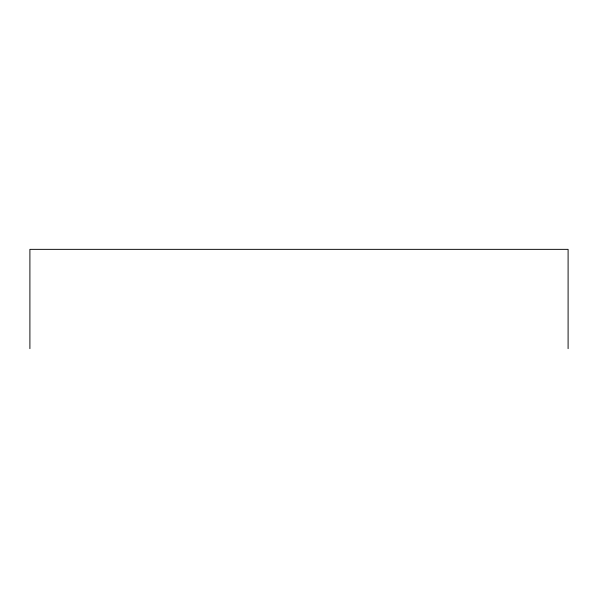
<?xml version="1.0" encoding="UTF-8"?>
<svg xmlns="http://www.w3.org/2000/svg" width="598" height="598" viewBox="0 0 598 598"><rect width="100%" height="100%" fill="white"/><g stroke="black" fill="none" stroke-linecap="round" stroke-linejoin="round"><path stroke-width="0.9" d="M568.1 348.649L568.1 249.351L29.9 249.351L29.9 348.649"/></g></svg>
